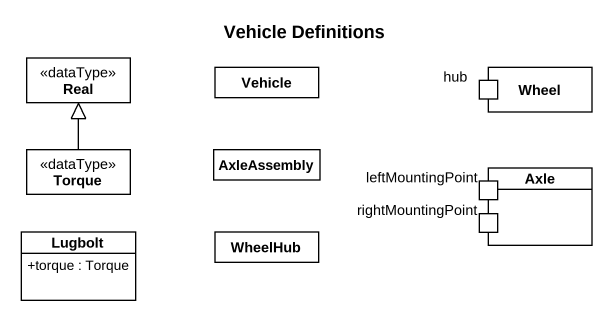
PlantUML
@startuml
title Vehicle Definitions
allowmixing
hide circle
hide empty members
skinparam classAttributeIconSize 0
class Real <<dataType>>
class Vehicle
rectangle Wheel {
  port hub
}
class Torque <<dataType>>
class AxleAssembly
rectangle Axle {
  port leftMountingPoint
  port rightMountingPoint
}
class Lugbolt {
  +torque : Torque
}
class WheelHub
Torque -up-|> Real
@enduml
